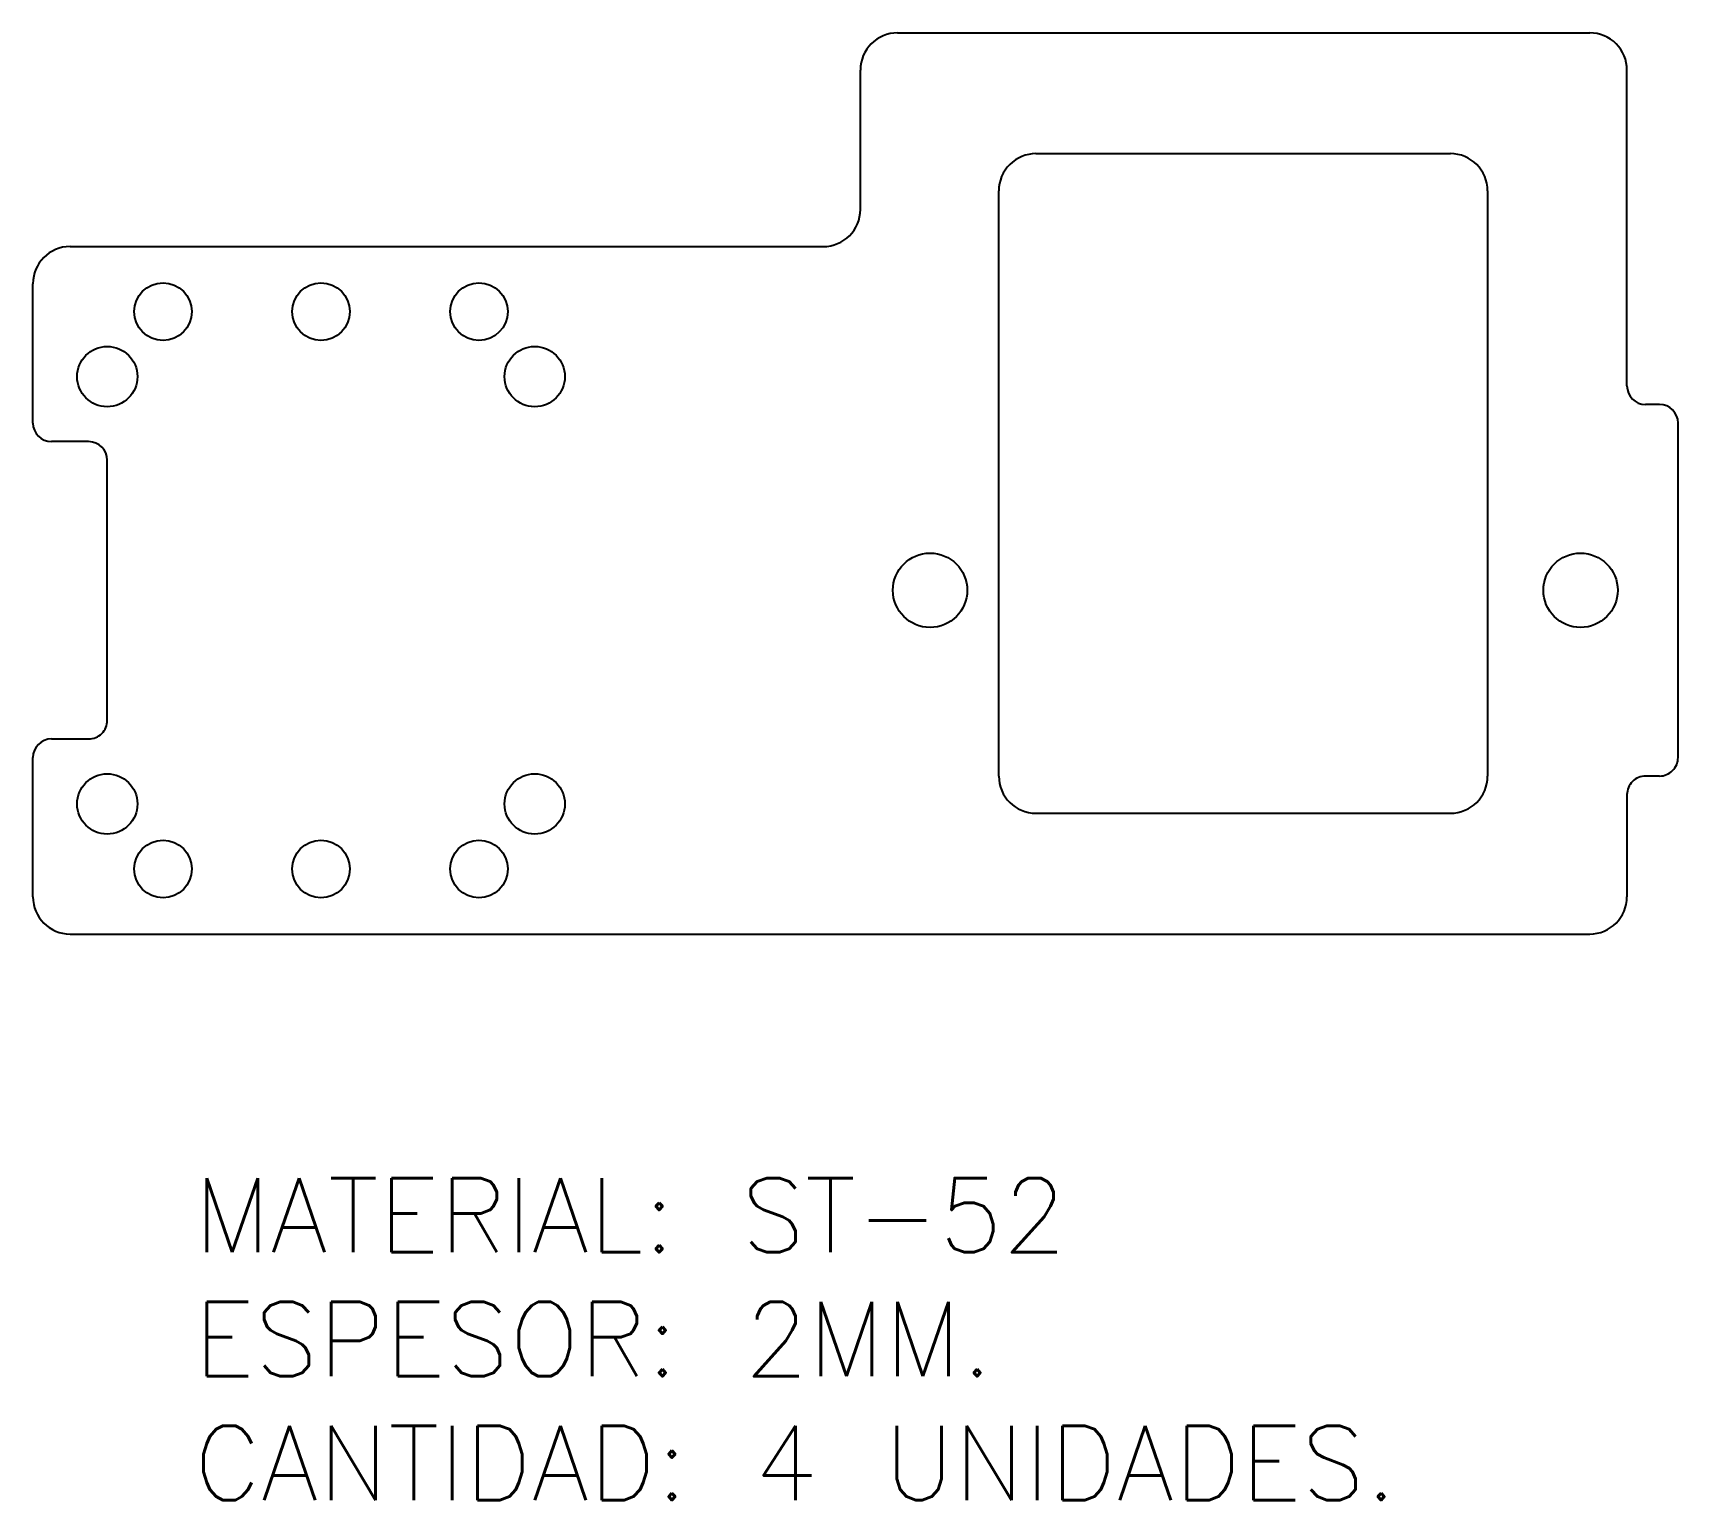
# Model space of a CAD drawing. Extents: x 64.2 to 152.8, y 287.2 to 366.1.
import ezdxf

# ---------------------------------------------------------------- set-up
doc = ezdxf.new("R2010")
doc.units = 0
doc.header["$MEASUREMENT"] = 0
doc.layers.get('0').update_dxf_attribs({"linetype": 'CONTINUOUS'})
doc.layers.add('AM_0', color=7, linetype='CONTINUOUS')
doc.styles.get("Standard").update_dxf_attribs({"font": 'txt.shx', "bigfont": 'bigfont.shx'})

msp = doc.modelspace()

# ---------------------------------------------------------------- linework, layer by layer
at = {"layer": 'AM_0'}
for p, q in [((110.76, 366.126), (148.01, 366.126)), ((108.76, 356.626), (108.76, 364.126)), ((150.01, 347.126), (150.01, 364.126)), ((118.21, 359.626), (140.51, 359.626)), ((116.21, 326.126), (116.21, 357.626)), ((142.51, 357.626), (142.51, 326.126)), ((66.237, 354.626), (102.237, 354.626)), ((102.237, 354.626), (106.76, 354.626)), ((64.237, 345.126), (64.237, 352.626)), ((151.76, 346.126), (151.01, 346.126)), ((152.76, 327.126), (152.76, 345.126)), ((67.237, 344.126), (65.237, 344.126)), ((68.237, 329.126), (68.237, 343.126)), ((65.237, 328.126), (67.237, 328.126)), ((64.237, 319.626), (64.237, 327.126)), ((151.76, 326.126), (151.01, 326.126)), ((150.01, 325.126), (150.01, 319.626)), ((118.21, 324.126), (140.51, 324.126)), ((66.237, 317.626), (148.01, 317.626))]:
    msp.add_line(p, q, dxfattribs=at)
for centre, radius in [((71.237, 351.126), 1.55), ((79.737, 351.126), 1.55), ((88.237, 351.126), 1.55), ((68.237, 347.626), 1.621), ((91.237, 347.626), 1.621), ((112.51, 336.126), 2), ((147.51, 336.126), 2), ((68.237, 324.626), 1.621), ((91.237, 324.626), 1.621), ((71.237, 321.126), 1.55), ((79.737, 321.126), 1.55), ((88.237, 321.126), 1.55)]:
    msp.add_circle(centre, radius, dxfattribs=at)
for centre, radius, start, end in [((110.76, 364.126), 2, 90.00001, 180), ((148.01, 364.126), 2, 360, 90.00001), ((118.21, 357.626), 2, 89.99999, 180), ((140.51, 357.626), 2, 0, 90), ((106.76, 356.626), 2, 270, 359.99944), ((66.237, 352.626), 2, 90.00053, 180), ((151.01, 347.126), 1, 180.00004, 269.99996), ((151.76, 345.126), 1, 0.00006, 90.00005), ((65.237, 345.126), 1, 180, 269.99997), ((67.237, 343.126), 1, 0.00001, 89.99998), ((67.237, 329.126), 1, 269.99999, 0.00001), ((65.237, 327.126), 1, 89.99999, 179.99997), ((151.76, 327.126), 1, 269.99997, 359.99999), ((118.21, 326.126), 2, 180, 270), ((140.51, 326.126), 2, 270, 0), ((151.01, 325.126), 1, 89.99999, 180.00004), ((66.237, 319.626), 2, 180.00001, 270), ((148.01, 319.626), 2, 270, 0)]:
    msp.add_arc(centre, radius, start, end, dxfattribs=at)

# ---------------------------------------------------------------- texts
at = {"insert": (72.905, 304.493), "char_height": 4, "width": 927.13551, "attachment_point": 1}
msp.add_mtext('MATERIAL: ST-52\\PESPESOR: 2MM.\\PCANTIDAD: 4 UNIDADES.', dxfattribs=at)

doc.saveas('drawing.dxf')
